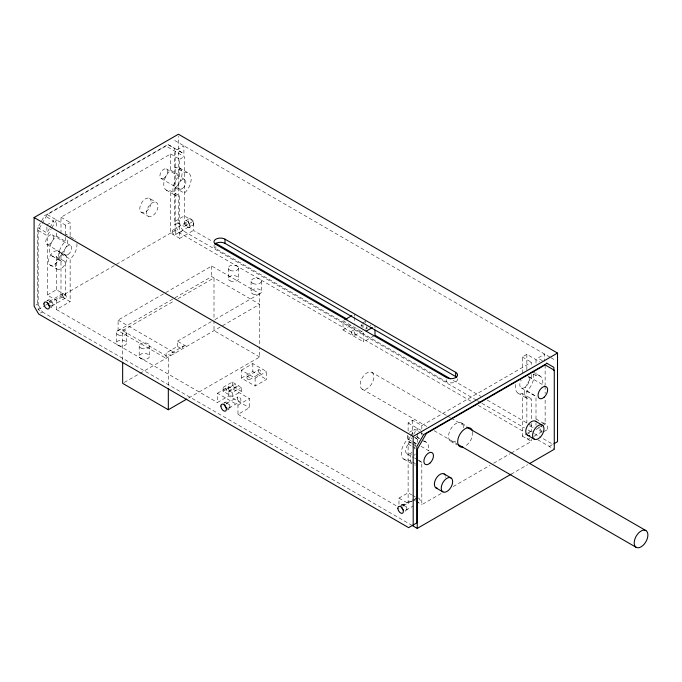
<?xml version="1.0" encoding="UTF-8"?>
<svg xmlns="http://www.w3.org/2000/svg" width="682" height="682" viewBox="0 0 682 682"><rect width="100%" height="100%" fill="white"/><g stroke="black" fill="none" stroke-linecap="round" stroke-linejoin="round"><path stroke-width="0.51" stroke-dasharray="3.41 2.56" d="M40.494 313.004L42.318 311.947L37.757 304.036L37.757 227.566L44.603 215.7L167.925 144.499L183.91 153.731L183.91 145.82L177.056 149.776L183.91 153.731M412.278 525.541L38.158 309.543L38.158 230.431L41.713 224.284M42.216 223.406L47.297 214.617L166.041 146.05L184.31 156.604L184.31 226.484L193.449 221.207L193.449 230.439L212.767 241.59M37.757 227.566L46.888 232.835L49.522 228.274M50.05 227.362L53.742 220.968L44.603 215.7M56.427 233.031L56.427 236.066L55.89 236.535A12.915 7.459 -60 0 0 49.581 250.209A12.915 7.459 -60 0 0 55.89 256.603L65.566 261.718L65.566 295.042L56.427 300.31L47.297 295.042L47.297 235.708L51.355 228.675M51.858 227.797L56.427 219.885L56.427 227.976M411.365 443.266L407.708 441.152L410.342 436.591M410.871 435.679L414.562 429.285L420.044 432.456M413.599 500.196L408.117 503.359L408.117 444.025L411.664 437.87M413.693 434.357L417.248 428.202L417.248 432.252M65.566 237.293L65.566 241.343L65.029 241.812A12.915 7.459 -60 0 0 58.712 255.486A12.915 7.459 -60 0 0 65.029 261.871L65.566 261.718M76.913 243.662A12.915 7.459 -60 0 1 70.672 258.614L70.135 259.083L70.135 301.632L60.996 296.355L60.996 253.815L61.533 253.337A12.915 7.459 -60 0 0 67.85 239.663M60.996 233.432L60.996 217.251L170.611 153.962L170.611 170.142L170.074 170.611A12.915 7.459 -60 0 0 163.765 184.285A12.915 7.459 -60 0 0 170.074 190.679L179.75 195.802L179.75 238.342L193.449 230.439M170.611 153.962L179.75 159.238L179.75 175.419L179.204 175.888A12.915 7.459 -60 0 0 172.896 189.562A12.915 7.459 -60 0 0 179.204 195.947L179.75 195.802M408.117 436.079L408.117 439.106L407.572 439.583A12.915 7.459 -60 0 0 401.263 453.257A12.915 7.459 -60 0 0 407.572 459.642L411.766 461.603M441.16 493.512L421.817 504.68L421.817 462.132L422.354 461.654M531.431 374.418L531.431 378.459L530.894 378.928A12.915 7.459 -60 0 0 524.586 392.602A12.915 7.459 -60 0 0 530.894 398.996L531.431 398.842L531.431 419.055M526.862 423.207L526.862 390.931L527.408 390.462A12.915 7.459 -60 0 0 533.077 373.276M536.001 419.115L536.001 396.208L536.538 395.731M46.888 224.924L53.742 220.968M47.297 214.617L65.566 225.162L70.135 222.52L70.135 238.7M179.75 159.238L184.31 156.604M47.297 295.042L56.427 289.765L65.566 295.042M35.924 305.093L37.757 304.036M476.377 400.112L182.998 230.729L179.34 232.835L174.771 224.924L178.428 222.818L178.428 136.323M46.547 301.077L48.379 300.02M185.589 220.823L189.246 218.709M49.428 301.376L63.128 293.465M172.742 230.175L186.45 222.264M38.158 309.543L44.594 305.826M45.515 305.297L48.277 303.703M49.198 303.175L175.18 230.439L471.799 401.689M52.011 305.851L65.711 297.94M175.334 234.651L189.033 226.739M50.425 307.787L52.25 306.73M189.076 227.72A3.879 2.234 60 0 0 188.292 221.863A3.879 2.234 60 0 0 184.634 223.227A3.879 2.234 60 0 0 189.076 227.72L192.733 225.606A3.879 2.234 60 0 0 191.949 219.749A3.879 2.234 60 0 0 188.283 221.121A3.879 2.234 60 0 0 192.733 225.606M56.427 300.31L56.427 309.543L70.135 301.632M177.465 346.465L177.465 341.188L186.595 346.465A6.462 3.725 60 0 0 182.034 349.099L177.465 346.465L166.041 353.054L166.041 358.323L118.088 330.642L118.088 320.088L211.718 266.031L259.68 293.72L259.68 346.465M118.088 330.642L174.081 298.307M175.001 297.778L211.718 276.585L259.68 304.266L123.578 382.849M122.658 360.173L122.658 330.642L174.328 300.805M178.019 298.673L214.003 277.898L214.003 320.088M177.465 341.188L211.258 321.674M214.915 319.56L259.68 293.72M171.685 352.918L183.663 345.996M188.624 398.024L259.68 357.01L259.68 347.513M241.402 370.19L252.826 363.6L266.526 371.511L266.526 379.422L255.111 386.012L241.402 378.101L241.402 370.19L255.111 378.101L266.526 371.511M223.133 387.333L232.272 382.056L235.469 383.906A1.935 1.117 60 0 0 236.842 386.276A1.935 1.117 60 0 0 238.206 385.483L241.402 387.333L241.402 391.289L232.272 396.566L223.133 391.289L223.133 387.333L226.33 389.175A1.935 1.117 60 0 0 227.703 391.553A1.935 1.117 60 0 0 229.075 390.76L238.206 385.483M241.402 378.101L252.826 371.511L266.526 379.422M217.43 393.267L228.845 386.677L249.399 398.544L249.399 407.768L237.984 414.358L237.984 405.134L217.43 393.267L217.43 402.499L228.845 395.901L249.399 407.768M247.285 376.421L258.708 369.832M226.33 389.175L235.469 383.906M223.133 391.289L232.272 386.012L241.402 391.289M228.675 391.647L237.805 386.37M249.228 379.78L260.643 373.19M229.075 390.76L232.272 392.61L241.402 387.333M374.12 335.757L363.583 341.844L363.583 332.62L343.029 320.753L343.029 329.977L351.81 324.905M223.534 403.258L225.358 402.201M362.381 323.089L365.126 321.512M226.415 403.556L237.83 396.958M352.014 331.034L357.283 327.999M360.795 325.97L362.551 324.956M228.999 408.032L240.414 401.434M354.597 335.51L362.5 330.949M227.413 409.967L229.237 408.91M237.984 405.134L249.399 398.544M408.117 431.015L408.117 422.934L412.678 420.291L421.817 425.568L531.431 362.278L531.431 366.328M522.301 373.182L522.301 357.01L526.862 354.367L539.658 361.75M409.422 432.252L414.562 429.285M398.979 504.237L398.979 498.082L408.117 492.813L411.766 494.919M400.522 505.439L402.346 504.382M401.724 505.729L411.766 499.932M515.737 384.546A12.915 7.459 -60 0 0 521.756 393.719L522.301 393.565L522.301 436.113L526.862 433.479M527.783 432.951L532.344 430.316M403.394 505.737L413.445 499.932M414.358 499.403L417.103 497.826M526.717 434.536L532.199 431.374M538.592 427.682L540.417 426.625M414.511 499.667L417.248 498.082M536.001 429.524L541.482 426.361M542.395 425.832L545.131 424.247L545.131 398.825M405.978 510.213L413.292 505.993M533.87 436.378L542.088 431.629M544.04 431.518L546.776 429.941M453.138 486.598L489.983 465.32M493.666 463.197L510.247 453.624M511.168 453.087L531.431 441.39L531.431 439.259M549.3 446.429L552.949 444.323L541.883 437.929M511.048 474.254L527.604 464.698M533.256 374.239L536.538 375.671A12.915 7.459 -60 0 1 542.565 384.844M174.771 140.543L550.212 357.3M551.124 357.828L553.861 359.405M542.446 360.727L537.876 358.093L544.73 354.137L544.73 361.059M167.925 144.499L174.771 148.454L174.771 224.924M522.301 357.01L531.431 362.278M179.554 167.951L188.692 173.219M532.156 371.52L540.374 376.268M528.882 376.711L545.327 386.208M170.611 170.142L179.75 175.419M528.695 376.873L531.431 378.459M166.357 168.906L184.626 179.46M161.165 178.573L179.434 189.119M526.862 390.931L536.001 396.208M521.193 387.93L536.717 396.898M522.301 393.565L531.431 398.842M166.238 190.082L175.376 195.35M517.919 393.122L527.058 398.399M193.449 221.207L184.31 215.93L175.18 221.207L184.31 226.484M536.001 418.978L545.131 424.247M149.529 198.394A8.073 4.663 -60 0 1 146.971 210.9A8.073 4.663 -60 0 1 139.981 206.859A8.073 4.663 -60 0 1 149.529 198.394L156.383 202.349A8.073 4.663 -60 0 1 153.825 214.856A8.073 4.663 -60 0 1 146.826 210.815A8.073 4.663 -60 0 1 156.383 202.349M453.198 380.403L480.801 396.336M487.238 400.053L527.723 423.428M528.644 423.957L534.159 427.145M529.607 425.832L533.256 427.938M214.208 245.06A6.462 3.725 0 0 0 215.879 248.657L446.531 381.826A6.462 3.725 0 0 0 454.331 382.414A6.462 3.725 0 0 0 457.341 378.22M477.298 400.641L480.989 402.772M481.91 403.309L524.347 427.81M528.038 429.941L533.58 433.138M534.5 433.667L540.954 437.392M478.261 405.415L524.39 432.047M537.663 439.719L554.27 449.302M141.455 212.375L148.309 216.33M343.029 329.977L363.583 341.844M179.75 238.342L170.611 233.073L170.611 190.525M522.301 436.113L531.431 441.39M461.569 423.028L467.042 426.199M371.852 372.346A9.693 5.592 -60 0 1 368.783 387.359A9.693 5.592 -60 0 1 360.394 382.517A9.693 5.592 -60 0 1 371.852 372.346L446.591 415.5M447.511 416.029L450.282 417.631M451.203 418.16L465.047 426.156M362.168 389.132L426.753 426.421M434.136 430.683L457.204 443.999M450.58 441.288L456.974 444.979M60.996 217.251L70.135 222.52M408.117 422.934L420.905 430.316M420.956 432.976L423.692 434.562M417.06 436.915L419.797 438.5M423.454 440.606L426.19 442.192M415.014 437.46L416.847 438.517M414.511 437.529L418.16 439.634M414.699 442.635L416.532 443.692M421.101 446.326L429.319 451.075M56.427 236.066L65.566 241.343M408.117 439.106L411.766 441.22M412.678 441.748L417.248 444.383M52.173 234.83L70.442 245.384M412.278 443.794L415.926 445.9M259.68 357.01L214.003 330.642L214.003 321.145M38.158 230.431L47.297 235.708M408.117 444.025L411.766 446.139M412.678 446.659L415.423 448.244M46.981 244.497L65.25 255.042M58.183 251.129A8.073 4.663 -60 0 1 55.626 263.636A8.073 4.663 -60 0 1 48.627 259.603A8.073 4.663 -60 0 1 58.183 251.129L65.037 255.085A8.073 4.663 -60 0 1 62.471 267.591A8.073 4.663 -60 0 1 55.481 263.559A8.073 4.663 -60 0 1 65.037 255.085M60.996 253.815L70.135 259.083M414.511 457.912L417.248 459.489M418.16 460.018L421.817 462.132M407.009 453.854L413.403 457.545M418.884 460.708L422.533 462.822M412.678 462.132L415.423 463.709M52.054 256.006L61.192 261.274M403.735 459.046L411.962 463.794M50.11 265.119L56.956 269.075M118.088 320.088L175.18 353.054A6.462 3.725 60 0 0 170.611 355.689L166.041 353.054M412.678 495.447L415.423 497.033M122.658 330.642L168.326 357.01L168.326 386.541M412.678 499.403L415.423 500.989M416.335 501.509L421.817 504.68M398.979 498.082L408.117 503.359M56.427 309.543L217.43 402.499M237.984 414.358L398.058 506.786M178.428 222.818L182.998 230.729M545.131 364.921L545.131 385.049M545.131 386.106L545.131 393.523M536.001 359.644L536.001 363.685M536.001 372.79L536.001 375.825M536.001 423.079L536.001 425.355M531.431 423.309L531.431 431.817M526.862 354.367L526.862 370.548M446.531 379.712L446.531 381.826M421.817 425.568L421.817 435.679M417.248 433.258L417.248 442.362M412.678 420.291L412.678 435.457M407.708 435.218L407.708 441.152M374.998 326.022L374.998 328.076M354.452 314.155L354.452 316.209M354.452 317.232L354.452 323.387M261.411 281.044L261.411 291.589M255.111 378.101L255.111 386.012M252.826 363.6L252.826 371.511M251.087 281.351L251.087 291.905M238.572 267.856L238.572 278.401M232.272 382.056L232.272 386.012M232.272 392.61L232.272 396.566M228.845 386.677L228.845 395.901M228.257 268.171L228.257 278.716M215.879 246.552L215.879 248.657M211.718 266.031L211.718 276.585M175.18 151.327L175.18 230.439M149.511 345.646L149.511 356.192M139.188 345.962L139.188 356.507M126.673 332.458L126.673 343.012M116.349 332.773L116.349 343.319M65.566 225.162L65.566 233.253M56.427 256.449L56.427 289.765M46.888 226.901L46.888 232.835M362.381 327.565A3.879 2.234 60 0 1 361.673 324.103M366.967 327.155A3.879 2.234 60 0 1 366.967 328.792M541.858 432.047A3.879 2.234 60 0 1 538.618 427.716M401.638 505.388A3.879 2.234 60 0 1 406.225 506.615A3.879 2.234 60 0 1 404.989 511.202M224.651 403.207A3.879 2.234 60 0 1 227.771 402.712A3.879 2.234 60 0 1 230.03 407.41A3.879 2.234 60 0 1 227.302 408.723M47.663 301.026A3.879 2.234 60 0 1 50.792 300.532A3.879 2.234 60 0 1 53.043 305.229A3.879 2.234 60 0 1 50.315 306.542M542.667 423.454A3.879 2.234 60 0 1 547.228 426.054A3.879 2.234 60 0 1 545.506 429.941M365.237 322.757A3.879 2.234 60 0 1 365.603 321.384M370.616 325.05A3.879 2.234 60 0 1 370.71 325.919M445.721 476.658A8.073 4.663 -60 0 1 445.798 477.647M472.686 432.03A10.656 6.155 -60 0 1 464.732 446.395M423.42 441.467A12.915 7.459 -60 0 1 428.381 450.768M415.645 465.047A12.915 7.459 -60 0 1 414.639 464.988M411.527 462.959A12.915 7.459 -60 0 1 411.527 452.797M414.639 447.179A12.915 7.459 -60 0 1 415.645 445.96M418.39 497.954A2.583 1.492 60 0 1 420.214 501.117A2.583 1.492 60 0 1 418.39 502.174M402.926 506.411A2.583 1.492 60 0 1 405.978 507.229A2.583 1.492 60 0 1 405.159 510.281M225.938 404.23A2.583 1.492 60 0 1 228.018 403.897A2.583 1.492 60 0 1 229.527 407.026A2.583 1.492 60 0 1 227.703 407.904M49.138 301.64A2.583 1.492 60 0 1 51.491 302.143A2.583 1.492 60 0 1 52.437 305.323A2.583 1.492 60 0 1 50.246 305.374M66.103 234.472A12.915 7.459 -60 0 0 65.37 233.875L74.509 239.143A12.915 7.459 -60 0 1 75.242 239.749M72.744 238.478A12.915 7.459 -60 0 1 73.673 238.726M414.281 442.49A6.786 3.913 -60 0 1 414.281 448.995M411.877 452.396A6.786 3.913 -60 0 1 405.602 450.751A6.786 3.913 -60 0 1 411.877 441.859M416.225 436.489A12.915 7.459 -60 0 1 418.893 439.191M415.295 454.059A12.915 7.459 -60 0 1 414.289 455.278M528.465 376.566A6.786 3.913 -60 0 1 527.604 384.622A6.786 3.913 -60 0 1 521.014 387.819A6.786 3.913 -60 0 1 521.193 380.104M366.311 326.542A2.583 1.492 60 0 1 364.725 328.792A2.583 1.492 60 0 1 363.139 324.717M542.181 431.177A2.583 1.492 60 0 1 539.88 427.81A2.583 1.492 60 0 1 542.181 427.103M529.769 438.338A2.583 1.492 60 0 1 528.004 438.884A2.583 1.492 60 0 1 526.24 436.301M455.602 441.118A10.656 6.155 -60 0 1 448.543 436.139A10.656 6.155 -60 0 1 456.232 423.369A10.656 6.155 -60 0 1 463.607 427.81M175.717 187.414L175.18 187.891L184.31 193.159L184.856 192.691A12.915 7.459 -60 0 0 191.165 179.016A12.915 7.459 -60 0 0 184.856 172.631L175.18 167.508L175.717 167.354A12.915 7.459 -60 0 1 182.034 173.74A12.915 7.459 -60 0 1 175.717 187.414M230.158 280.882A5.166 2.984 0 0 0 238.521 279.023A5.166 2.984 0 0 0 231.565 275.775A5.166 2.984 0 0 0 230.158 280.882M252.996 294.061A5.166 2.984 0 0 0 261.351 292.211A5.166 2.984 0 0 0 254.395 288.955A5.166 2.984 0 0 0 252.996 294.061M118.259 345.484A5.166 2.984 0 0 0 126.613 343.634A5.166 2.984 0 0 0 119.665 340.378A5.166 2.984 0 0 0 118.259 345.484M141.097 358.664A5.166 2.984 0 0 0 149.452 356.814A5.166 2.984 0 0 0 142.495 353.566A5.166 2.984 0 0 0 141.097 358.664M172.214 231.36A2.583 1.492 60 0 0 174.95 234.77A2.583 1.492 60 0 0 174.95 231.113A2.583 1.492 60 0 0 172.214 231.36M237.293 398.143A2.583 1.492 60 0 0 240.038 401.553A2.583 1.492 60 0 0 240.038 397.896A2.583 1.492 60 0 0 237.293 398.143M118.259 334.939A5.166 2.984 0 0 0 126.613 333.08A5.166 2.984 0 0 0 119.665 329.832A5.166 2.984 0 0 0 118.259 334.939M141.097 348.118A5.166 2.984 0 0 0 149.452 346.268A5.166 2.984 0 0 0 142.495 343.012A5.166 2.984 0 0 0 141.097 348.118M230.158 270.328A5.166 2.984 0 0 0 238.521 268.478A5.166 2.984 0 0 0 231.565 265.23A5.166 2.984 0 0 0 230.158 270.328M252.996 283.516A5.166 2.984 0 0 0 261.351 281.666A5.166 2.984 0 0 0 254.395 278.409A5.166 2.984 0 0 0 252.996 283.516M49.982 243.892A5.49 3.171 -60 0 0 52.719 235.213A5.49 3.171 -60 0 0 46.035 239.885A5.49 3.171 -60 0 0 49.982 243.892M68.251 254.437A5.49 3.171 -60 0 0 70.988 245.767A5.49 3.171 -60 0 0 64.304 250.439A5.49 3.171 -60 0 0 68.251 254.437M164.166 177.968A5.49 3.171 -60 0 0 166.902 169.289A5.49 3.171 -60 0 0 160.219 173.961A5.49 3.171 -60 0 0 164.166 177.968M182.435 188.513A5.49 3.171 -60 0 0 185.172 179.843A5.49 3.171 -60 0 0 178.488 184.515A5.49 3.171 -60 0 0 182.435 188.513M258.308 370.718A1.935 1.117 60 0 0 260.362 373.276A1.935 1.117 60 0 0 260.362 370.539A1.935 1.117 60 0 0 258.308 370.718M246.884 377.317A1.935 1.117 60 0 0 248.939 379.865A1.935 1.117 60 0 0 248.939 377.129A1.935 1.117 60 0 0 246.884 377.317M185.913 223.449A2.583 1.492 60 0 0 188.65 226.859A2.583 1.492 60 0 0 188.65 223.202A2.583 1.492 60 0 0 185.913 223.449M351.477 332.219A2.583 1.492 60 0 0 354.222 335.629A2.583 1.492 60 0 0 354.222 331.972A2.583 1.492 60 0 0 351.477 332.219M62.599 294.641A2.583 1.492 60 0 0 65.336 298.051A2.583 1.492 60 0 0 65.336 294.402A2.583 1.492 60 0 0 62.599 294.641"/><path stroke-width="1.02" d="M547.015 363.361L423.692 434.562L416.847 446.429L416.847 522.898L408.62 527.646L38.669 314.052L34.1 306.141L34.1 217.541L178.428 134.218L557.518 353.08L557.518 441.68L553.861 443.794M122.658 362.278L122.658 383.378L168.326 409.746L186.783 399.089M344.785 319.739L351.81 315.681M366.217 331.094L372.363 327.548M34.1 217.541L413.19 436.412L557.518 353.08M412.636 525.745L417.248 528.405L511.048 474.254M529.437 463.632L554.27 449.302L554.27 370.19L545.131 364.921L426.386 433.479L417.248 449.302L417.248 528.405M546.555 363.105L553.861 367.317L553.861 370.505M225.017 239.169L455.67 372.329A6.462 3.725 0 0 1 455.67 377.606A6.462 3.725 0 0 1 446.531 377.606L215.879 244.437A6.462 3.725 0 0 1 215.879 239.169A6.462 3.725 0 0 1 225.017 239.169L225.017 243.389L455.67 376.549A6.462 3.725 0 0 1 456.693 377.325M535.472 421.212L542.318 425.167A8.073 4.663 -60 0 1 539.76 437.673A8.073 4.663 -60 0 1 532.77 433.641A8.073 4.663 -60 0 1 542.318 425.167M215.529 243.184L347.087 319.142M450.444 378.808L374.998 335.254L374.998 330.122M527.399 435.201L534.245 439.157M466.889 427.222L645.897 530.562A9.693 5.592 -60 0 1 642.819 545.574A9.693 5.592 -60 0 1 634.431 540.732A9.693 5.592 -60 0 1 645.897 530.562M458.125 444.536L636.204 547.348M444.127 473.947L450.973 477.903A8.073 4.663 -60 0 1 448.415 490.418A8.073 4.663 -60 0 1 441.424 486.377A8.073 4.663 -60 0 1 450.973 477.903M436.045 487.937L442.899 491.893M455.67 372.329L455.67 376.549M413.19 436.412L413.19 525.012M168.326 388.655L168.326 409.746M214.856 244.156A6.462 3.725 0 0 1 225.017 243.389M403.574 510.383A3.879 2.234 60 0 1 401.638 507.033M226.586 408.203A3.879 2.234 60 0 1 224.651 404.844M49.607 306.022A3.879 2.234 60 0 1 47.663 302.663M529.667 435.491A8.073 4.663 -60 0 1 526.811 427A8.073 4.663 -60 0 1 536.052 421.664M437.494 488.312A8.073 4.663 -60 0 1 436.045 478.611A8.073 4.663 -60 0 1 445.176 475.013M462.873 447.051A10.656 6.155 -60 0 1 460.052 434.067A10.656 6.155 -60 0 1 472.507 431.058M43.921 303.899A3.879 2.234 60 0 0 48.03 309.014A3.879 2.234 60 0 0 48.03 303.533A3.879 2.234 60 0 0 43.921 303.899M220.908 406.088A3.879 2.234 60 0 0 225.017 411.195A3.879 2.234 60 0 0 225.017 405.713A3.879 2.234 60 0 0 220.908 406.088M397.887 508.269A3.879 2.234 60 0 0 401.996 513.376A3.879 2.234 60 0 0 401.996 507.902A3.879 2.234 60 0 0 397.887 508.269M429.907 463.163A6.786 3.913 -60 0 0 432.056 452.652A6.786 3.913 -60 0 0 424.034 459.77A6.786 3.913 -60 0 0 429.907 463.163M544.091 397.239A6.786 3.913 -60 0 0 546.239 386.737A6.786 3.913 -60 0 0 538.217 393.846A6.786 3.913 -60 0 0 544.091 397.239"/></g></svg>
